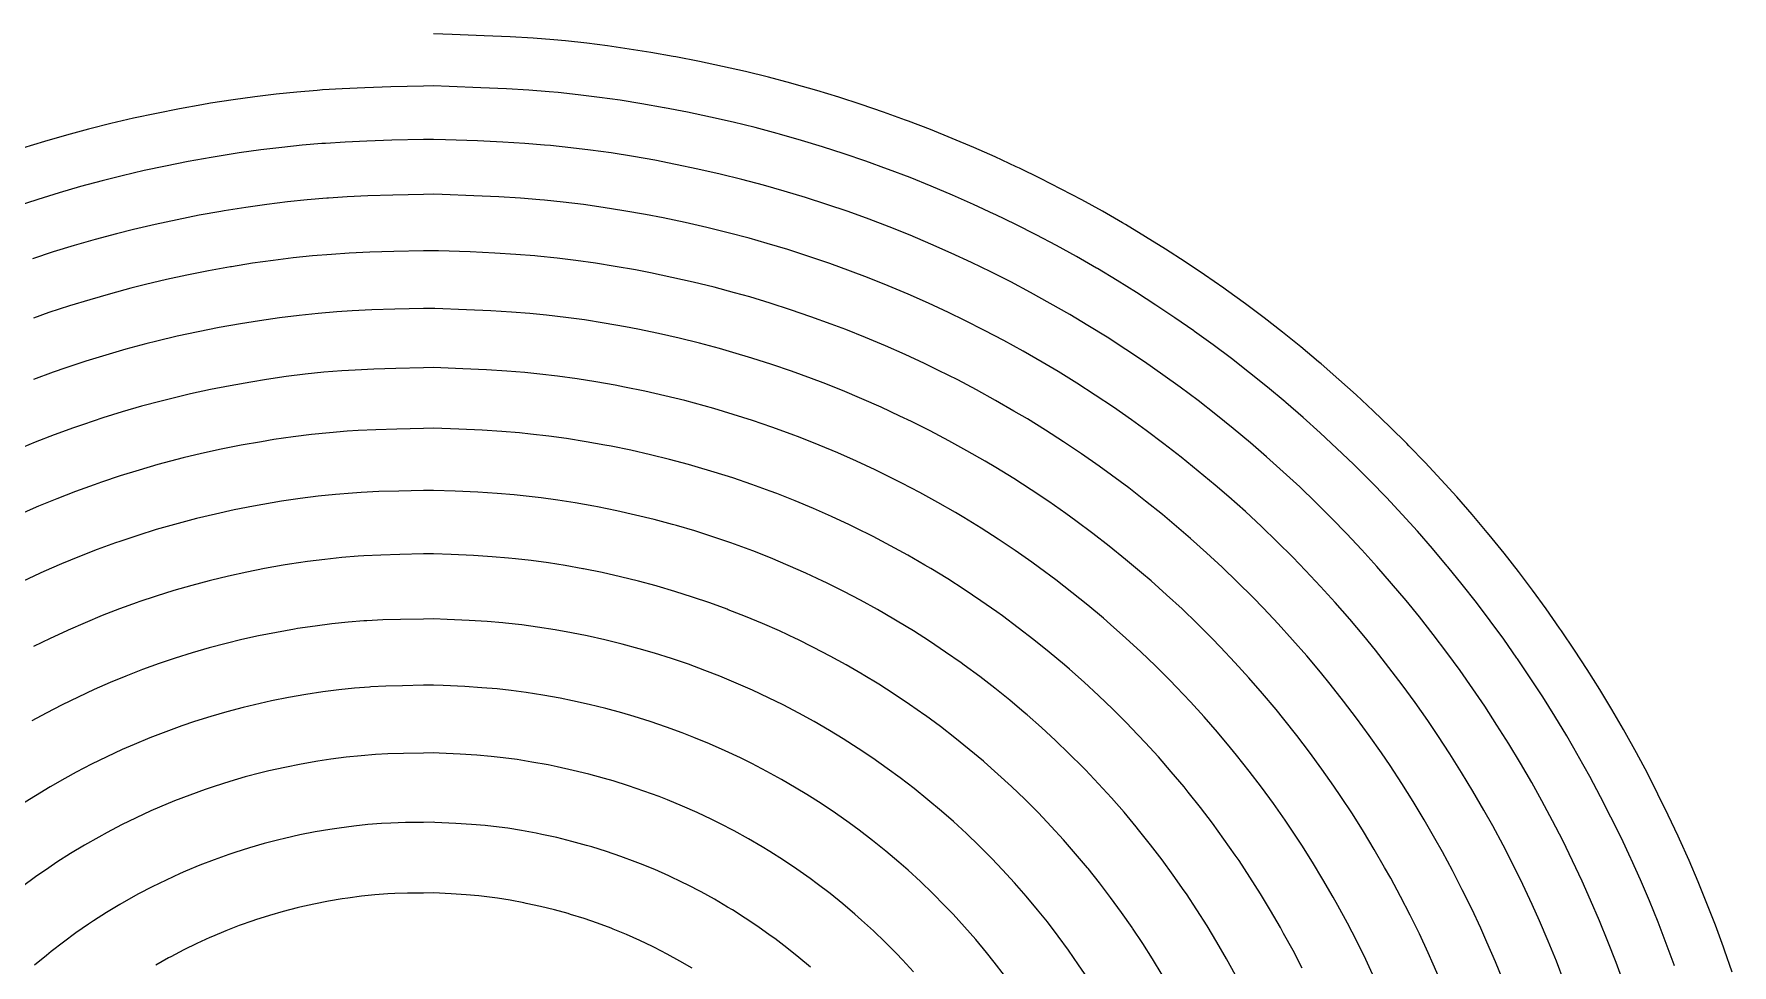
# Model space of a CAD drawing. Header units: inches. Extents: x -136 to 138, y -137 to 139.
# Drawn here: x -40.3 to 131, y 45.6 to 139.5 of the extents above; entities that cross this region are included whole.
import ezdxf

# ---------------------------------------------------------------- set-up
doc = ezdxf.new("R2010")
doc.units = ezdxf.units.IN
doc.header["$MEASUREMENT"] = 0
doc.linetypes.add('Continuous2', pattern=[0])
doc.layers.add('Unnamed Level 1', color=1, linetype='Continuous')

msp = doc.modelspace()

# ---------------------------------------------------------------- linework, layer by layer
at = {"layer": 'Unnamed Level 1', "color": 7, "linetype": 'Continuous2', "lineweight": -3}
for p, q in [((1.91, 139.44), (0, 139.5)), ((5.14, 139.32), (1.91, 139.44)), ((7.76, 139.2), (5.14, 139.32)), ((10.06, 139.06), (7.76, 139.2)), ((12.15, 138.9), (10.06, 139.06)), ((13.33, 138.79), (12.15, 138.9)), ((15.49, 138.56), (13.33, 138.79)), ((17.58, 138.3), (15.49, 138.56)), ((19.76, 137.98), (17.58, 138.3)), ((21.93, 137.64), (19.76, 137.98)), ((24.2, 137.24), (21.93, 137.64)), ((24.45, 137.19), (24.2, 137.24)), ((26.83, 136.73), (24.45, 137.19)), ((29.18, 136.23), (26.83, 136.73)), ((31.5, 135.7), (29.18, 136.23)), ((33.79, 135.13), (31.5, 135.7)), ((-13.76, 133.64), (-15.86, 133.42)), ((-11.71, 133.81), (-13.76, 133.64)), ((-11.19, 133.85), (-11.71, 133.81)), ((-9.2, 133.97), (-11.19, 133.85)), ((-6.9, 134.07), (-9.2, 133.97)), ((-4.3, 134.16), (-6.9, 134.07)), ((-1, 134.23), (-4.3, 134.16)), ((0, 134.25), (-1, 134.23)), ((1.58, 134.2), (0, 134.25)), ((4.8, 134.08), (1.58, 134.2)), ((7.38, 133.96), (4.8, 134.08)), ((9.64, 133.82), (7.38, 133.96)), ((11.69, 133.66), (9.64, 133.82)), ((12.6, 133.58), (11.69, 133.66)), ((36.05, 134.54), (33.79, 135.13)), ((36.41, 134.44), (36.05, 134.54)), ((38.67, 133.79), (36.41, 134.44)), ((40.91, 133.11), (38.67, 133.79)), ((-25.6, 131.95), (-27.94, 131.49)), ((-23.34, 132.35), (-25.6, 131.95)), ((-22.48, 132.5), (-23.34, 132.35)), ((-20.21, 132.85), (-22.48, 132.5)), ((-18.01, 133.16), (-20.21, 132.85)), ((-15.86, 133.42), (-18.01, 133.16)), ((14.59, 133.37), (12.6, 133.58)), ((16.77, 133.1), (14.59, 133.37)), ((18.85, 132.81), (16.77, 133.1)), ((21.02, 132.46), (18.85, 132.81)), ((23.29, 132.06), (21.02, 132.46)), ((23.31, 132.06), (23.29, 132.06)), ((25.64, 131.61), (23.31, 132.06)), ((43.15, 132.38), (40.91, 133.11)), ((45.39, 131.62), (43.15, 132.38)), ((-32.53, 130.46), (-34.66, 129.92)), ((-30.25, 130.99), (-32.53, 130.46)), ((-27.94, 131.49), (-30.25, 130.99)), ((27.95, 131.12), (25.64, 131.61)), ((30.23, 130.6), (27.95, 131.12)), ((32.47, 130.05), (30.23, 130.6)), ((47.61, 130.81), (45.39, 131.62)), ((47.93, 130.69), (47.61, 130.81)), ((50.14, 129.85), (47.93, 130.69)), ((-39.23, 128.65), (-41.44, 127.97)), ((-37.02, 129.29), (-39.23, 128.65)), ((-34.8, 129.89), (-37.02, 129.29)), ((-34.66, 129.92), (-34.8, 129.89)), ((-8.9, 128.59), (-10.89, 128.46)), ((-6.7, 128.69), (-8.9, 128.59)), ((-4.2, 128.77), (-6.7, 128.69)), ((-1, 128.84), (-4.2, 128.77)), ((0, 128.86), (-1, 128.84)), ((1.24, 128.82), (0, 128.86)), ((4.44, 128.7), (1.24, 128.82)), ((7, 128.58), (4.44, 128.7)), ((9.22, 128.45), (7, 128.58)), ((34.69, 129.46), (32.47, 130.05)), ((34.93, 129.39), (34.69, 129.46)), ((37.14, 128.76), (34.93, 129.39)), ((39.24, 128.12), (37.14, 128.76)), ((52.33, 128.96), (50.14, 129.85)), ((54.51, 128.05), (52.33, 128.96)), ((-22.4, 127.05), (-24.72, 126.63)), ((-21.8, 127.15), (-22.4, 127.05)), ((-19.58, 127.5), (-21.8, 127.15)), ((-17.41, 127.8), (-19.58, 127.5)), ((-15.3, 128.06), (-17.41, 127.8)), ((-13.25, 128.27), (-15.3, 128.06)), ((-11.24, 128.44), (-13.25, 128.27)), ((-10.89, 128.46), (-11.24, 128.44)), ((11.22, 128.29), (9.22, 128.45)), ((11.8, 128.24), (11.22, 128.29)), ((13.87, 128.02), (11.8, 128.24)), ((15.85, 127.78), (13.87, 128.02)), ((17.93, 127.49), (15.85, 127.78)), ((20.18, 127.13), (17.93, 127.49)), ((22.35, 126.75), (20.18, 127.13)), ((41.44, 127.41), (39.24, 128.12)), ((43.63, 126.66), (41.44, 127.41)), ((56.66, 127.09), (54.51, 128.05)), ((58.8, 126.1), (56.66, 127.09)), ((-31.39, 125.19), (-33.41, 124.68)), ((-29.16, 125.71), (-31.39, 125.19)), ((-27.01, 126.17), (-29.16, 125.71)), ((-24.72, 126.63), (-27.01, 126.17)), ((24.43, 126.34), (22.35, 126.75)), ((26.69, 125.87), (24.43, 126.34)), ((28.92, 125.36), (26.69, 125.87)), ((31.12, 124.82), (28.92, 125.36)), ((45.81, 125.87), (43.63, 126.66)), ((45.92, 125.83), (45.81, 125.87)), ((48.08, 125.01), (45.92, 125.83)), ((59.11, 125.95), (58.8, 126.1)), ((61.23, 124.92), (59.11, 125.95)), ((-37.75, 123.47), (-39.91, 122.8)), ((-35.58, 124.1), (-37.75, 123.47)), ((-33.41, 124.68), (-35.58, 124.1)), ((33.29, 124.24), (31.12, 124.82)), ((35.37, 123.65), (33.29, 124.24)), ((37.53, 123), (35.37, 123.65)), ((50.23, 124.14), (48.08, 125.01)), ((52.36, 123.24), (50.23, 124.14)), ((63.34, 123.85), (61.23, 124.92)), ((65.42, 122.75), (63.34, 123.85)), ((-39.91, 122.8), (-42.07, 122.1)), ((-21.11, 121.65), (-21.44, 121.59)), ((-18.92, 122), (-21.11, 121.65)), ((-16.8, 122.3), (-18.92, 122)), ((-14.73, 122.55), (-16.8, 122.3)), ((-12.72, 122.76), (-14.73, 122.55)), ((-10.75, 122.92), (-12.72, 122.76)), ((-10.59, 122.93), (-10.75, 122.92)), ((-8.7, 123.05), (-10.59, 122.93)), ((-6.6, 123.15), (-8.7, 123.05)), ((-4.1, 123.23), (-6.6, 123.15)), ((-1, 123.3), (-4.1, 123.23)), ((0, 123.32), (-1, 123.3)), ((0.89, 123.29), (0, 123.32)), ((4.09, 123.17), (0.89, 123.29)), ((6.6, 123.06), (4.09, 123.17)), ((8.78, 122.92), (6.6, 123.06)), ((10.74, 122.77), (8.78, 122.92)), ((11.2, 122.73), (10.74, 122.77)), ((13.09, 122.53), (11.2, 122.73)), ((15.16, 122.28), (13.09, 122.53)), ((17.14, 122), (15.16, 122.28)), ((19.22, 121.67), (17.14, 122)), ((21.39, 121.29), (19.22, 121.67)), ((39.68, 122.3), (37.53, 123)), ((41.83, 121.57), (39.68, 122.3)), ((54.48, 122.3), (52.36, 123.24)), ((56.58, 121.33), (54.48, 122.3)), ((67.49, 121.61), (65.42, 122.75)), ((-28.06, 120.29), (-30.24, 119.78)), ((-25.85, 120.76), (-28.06, 120.29)), ((-23.61, 121.21), (-25.85, 120.76)), ((-21.44, 121.59), (-23.61, 121.21)), ((23.18, 120.94), (21.39, 121.29)), ((25.39, 120.48), (23.18, 120.94)), ((27.58, 119.98), (25.39, 120.48)), ((29.73, 119.45), (27.58, 119.98)), ((43.97, 120.8), (41.83, 121.57)), ((45.97, 120.03), (43.97, 120.8)), ((48.08, 119.19), (45.97, 120.03)), ((56.68, 121.28), (56.58, 121.33)), ((58.76, 120.27), (56.68, 121.28)), ((60.82, 119.23), (58.76, 120.27)), ((69.53, 120.43), (67.49, 121.61)), ((69.83, 120.26), (69.53, 120.43)), ((71.85, 119.04), (69.83, 120.26)), ((-34.1, 118.76), (-36.22, 118.15)), ((-31.98, 119.34), (-34.1, 118.76)), ((-30.24, 119.78), (-31.98, 119.34)), ((31.86, 118.89), (29.73, 119.45)), ((33.66, 118.37), (31.86, 118.89)), ((35.77, 117.74), (33.66, 118.37)), ((50.17, 118.3), (48.08, 119.19)), ((52.24, 117.39), (50.17, 118.3)), ((62.87, 118.14), (60.82, 119.23)), ((73.85, 117.8), (71.85, 119.04)), ((-38.34, 117.5), (-40.45, 116.81)), ((-36.22, 118.15), (-38.34, 117.5)), ((-16.17, 116.65), (-18.24, 116.36)), ((-14.15, 116.9), (-16.17, 116.65)), ((-12.18, 117.1), (-14.15, 116.9)), ((-10.26, 117.26), (-12.18, 117.1)), ((-8.5, 117.38), (-10.26, 117.26)), ((-6.4, 117.47), (-8.5, 117.38)), ((-4, 117.55), (-6.4, 117.47)), ((-1, 117.61), (-4, 117.55)), ((0, 117.63), (-1, 117.61)), ((0.52, 117.61), (0, 117.63)), ((3.72, 117.5), (0.52, 117.61)), ((6.19, 117.38), (3.72, 117.5)), ((8.33, 117.25), (6.19, 117.38)), ((10.25, 117.1), (8.33, 117.25)), ((10.51, 117.08), (10.25, 117.1)), ((12.49, 116.88), (10.51, 117.08)), ((14.37, 116.65), (12.49, 116.88)), ((16.35, 116.37), (14.37, 116.65)), ((37.88, 117.06), (35.77, 117.74)), ((39.98, 116.34), (37.88, 117.06)), ((54.29, 116.43), (52.24, 117.39)), ((64.89, 117.03), (62.87, 118.14)), ((66.9, 115.87), (64.89, 117.03)), ((75.83, 116.52), (73.85, 117.8)), ((77.79, 115.2), (75.83, 116.52)), ((-24.86, 115.17), (-26.91, 114.72)), ((-22.67, 115.6), (-24.86, 115.17)), ((-20.45, 116), (-22.67, 115.6)), ((-20.38, 116.01), (-20.45, 116)), ((-18.24, 116.36), (-20.38, 116.01)), ((18.33, 116.05), (16.35, 116.37)), ((20.4, 115.69), (18.33, 116.05)), ((21.91, 115.39), (20.4, 115.69)), ((24.07, 114.94), (21.91, 115.39)), ((26.2, 114.46), (24.07, 114.94)), ((42.07, 115.58), (39.98, 116.34)), ((43.8, 114.92), (42.07, 115.58)), ((45.87, 114.1), (43.8, 114.92)), ((56.22, 115.5), (54.29, 116.43)), ((58.24, 114.48), (56.22, 115.5)), ((66.99, 115.82), (66.9, 115.87)), ((68.98, 114.63), (66.99, 115.82)), ((79.72, 113.85), (77.79, 115.2)), ((-32.58, 113.29), (-34.66, 112.69)), ((-30.51, 113.85), (-32.58, 113.29)), ((-29.04, 114.22), (-30.51, 113.85)), ((-26.91, 114.72), (-29.04, 114.22)), ((28.31, 113.94), (26.2, 114.46)), ((30.38, 113.39), (28.31, 113.94)), ((31.91, 112.96), (30.38, 113.39)), ((47.91, 113.23), (45.87, 114.1)), ((49.94, 112.34), (47.91, 113.23)), ((60.25, 113.42), (58.24, 114.48)), ((62.23, 112.32), (60.25, 113.42)), ((70.94, 113.41), (68.98, 114.63)), ((72.88, 112.15), (70.94, 113.41)), ((80, 113.66), (79.72, 113.85)), ((81.91, 112.27), (80, 113.66)), ((-38.78, 111.38), (-40.34, 110.83)), ((-36.72, 112.06), (-38.78, 111.38)), ((-34.66, 112.69), (-36.72, 112.06)), ((-9.75, 111.46), (-11.62, 111.3)), ((-8.2, 111.56), (-9.75, 111.46)), ((-6.2, 111.65), (-8.2, 111.56)), ((-3.9, 111.73), (-6.2, 111.65)), ((-1, 111.79), (-3.9, 111.73)), ((0, 111.8), (-1, 111.79)), ((0.14, 111.8), (0, 111.8)), ((3.35, 111.68), (0.14, 111.8)), ((5.78, 111.57), (3.35, 111.68)), ((7.87, 111.44), (5.78, 111.57)), ((9.74, 111.29), (7.87, 111.44)), ((33.97, 112.34), (31.91, 112.96)), ((36.03, 111.67), (33.97, 112.34)), ((38.08, 110.97), (36.03, 111.67)), ((51.95, 111.4), (49.94, 112.34)), ((53.62, 110.59), (51.95, 111.4)), ((64.2, 111.19), (62.23, 112.32)), ((74.81, 110.86), (72.88, 112.15)), ((83.79, 110.86), (81.91, 112.27)), ((-21.6, 109.88), (-23.73, 109.45)), ((-19.44, 110.26), (-21.6, 109.88)), ((-17.54, 110.57), (-19.44, 110.26)), ((-15.51, 110.86), (-17.54, 110.57)), ((-13.54, 111.1), (-15.51, 110.86)), ((-11.62, 111.3), (-13.54, 111.1)), ((11.4, 111.13), (9.74, 111.29)), ((13.37, 110.9), (11.4, 111.13)), ((15.25, 110.64), (13.37, 110.9)), ((17.23, 110.32), (15.25, 110.64)), ((19.39, 109.94), (17.23, 110.32)), ((20.61, 109.71), (19.39, 109.94)), ((22.72, 109.27), (20.61, 109.71)), ((40.12, 110.23), (38.08, 110.97)), ((41.59, 109.68), (40.12, 110.23)), ((43.6, 108.87), (41.59, 109.68)), ((55.6, 109.59), (53.62, 110.59)), ((66.03, 110.09), (64.2, 111.19)), ((67.96, 108.9), (66.03, 110.09)), ((76.7, 109.54), (74.81, 110.86)), ((85.65, 109.41), (83.79, 110.86)), ((-29, 108.23), (-31.02, 107.68)), ((-27.9, 108.5), (-29, 108.23)), ((-25.83, 109), (-27.9, 108.5)), ((-23.73, 109.45), (-25.83, 109)), ((24.8, 108.8), (22.72, 109.27)), ((26.85, 108.29), (24.8, 108.8)), ((28.87, 107.75), (26.85, 108.29)), ((45.6, 108.03), (43.6, 108.87)), ((47.58, 107.16), (45.6, 108.03)), ((57.56, 108.56), (55.6, 109.59)), ((59.5, 107.49), (57.56, 108.56)), ((69.86, 107.67), (67.96, 108.9)), ((76.79, 109.48), (76.7, 109.54)), ((78.66, 108.12), (76.79, 109.48)), ((80.51, 106.74), (78.66, 108.12)), ((87.49, 107.93), (85.65, 109.41)), ((89.29, 106.42), (87.49, 107.93)), ((-35.06, 106.47), (-37.07, 105.81)), ((-33.04, 107.1), (-35.06, 106.47)), ((-31.02, 107.68), (-33.04, 107.1)), ((30.22, 107.37), (28.87, 107.75)), ((32.13, 106.8), (30.22, 107.37)), ((34.14, 106.15), (32.13, 106.8)), ((49.54, 106.24), (47.58, 107.16)), ((50.95, 105.56), (49.54, 106.24)), ((61.42, 106.38), (59.5, 107.49)), ((63.01, 105.43), (61.42, 106.38)), ((71.74, 106.41), (69.86, 107.67)), ((73.6, 105.11), (71.74, 106.41)), ((82.34, 105.32), (80.51, 106.74)), ((89.55, 106.2), (89.29, 106.42)), ((-38.35, 105.36), (-40.34, 104.64)), ((-37.07, 105.81), (-38.35, 105.36)), ((-16.82, 104.64), (-18.41, 104.38)), ((-14.84, 104.93), (-16.82, 104.64)), ((-12.92, 105.16), (-14.84, 104.93)), ((-11.05, 105.36), (-12.92, 105.16)), ((-9.23, 105.51), (-11.05, 105.36)), ((-7.9, 105.59), (-9.23, 105.51)), ((-6, 105.68), (-7.9, 105.59)), ((-3.8, 105.76), (-6, 105.68)), ((-1, 105.81), (-3.8, 105.76)), ((0, 105.83), (-1, 105.81)), ((2.97, 105.72), (0, 105.83)), ((5.36, 105.61), (2.97, 105.72)), ((7.4, 105.49), (5.36, 105.61)), ((9.22, 105.34), (7.4, 105.49)), ((10.74, 105.19), (9.22, 105.34)), ((12.53, 104.98), (10.74, 105.19)), ((14.5, 104.7), (12.53, 104.98)), ((16.38, 104.41), (14.5, 104.7)), ((36.14, 105.47), (34.14, 106.15)), ((38.13, 104.75), (36.14, 105.47)), ((39.32, 104.29), (38.13, 104.75)), ((52.89, 104.59), (50.95, 105.56)), ((54.8, 103.58), (52.89, 104.59)), ((64.9, 104.27), (63.01, 105.43)), ((75.33, 103.86), (73.6, 105.11)), ((84.14, 103.86), (82.34, 105.32)), ((91.33, 104.65), (89.55, 106.2)), ((93.08, 103.08), (91.33, 104.65)), ((-24.51, 103.18), (-26.53, 102.7)), ((-22.47, 103.62), (-24.51, 103.18)), ((-20.51, 104.01), (-22.47, 103.62)), ((-18.41, 104.38), (-20.51, 104.01)), ((18.35, 104.05), (16.38, 104.41)), ((19.28, 103.87), (18.35, 104.05)), ((21.34, 103.45), (19.28, 103.87)), ((23.36, 102.99), (21.34, 103.45)), ((25.36, 102.5), (23.36, 102.99)), ((41.28, 103.51), (39.32, 104.29)), ((43.23, 102.69), (41.28, 103.51)), ((56.7, 102.53), (54.8, 103.58)), ((66.76, 103.06), (64.9, 104.27)), ((68.6, 101.83), (66.76, 103.06)), ((77.14, 102.5), (75.33, 103.86)), ((85.91, 102.38), (84.14, 103.86)), ((94.81, 101.47), (93.08, 103.08)), ((-31.39, 101.37), (-33.35, 100.76)), ((-29.43, 101.93), (-31.39, 101.37)), ((-27.45, 102.46), (-29.43, 101.93)), ((-26.53, 102.7), (-27.45, 102.46)), ((27.32, 101.98), (25.36, 102.5)), ((28.29, 101.7), (27.32, 101.98)), ((30.25, 101.12), (28.29, 101.7)), ((32.2, 100.49), (30.25, 101.12)), ((45.16, 101.84), (43.23, 102.69)), ((47.07, 100.95), (45.16, 101.84)), ((58.57, 101.45), (56.7, 102.53)), ((59.92, 100.65), (58.57, 101.45)), ((70.41, 100.56), (68.6, 101.83)), ((78.93, 101.11), (77.14, 102.5)), ((80.69, 99.69), (78.93, 101.11)), ((85.99, 102.32), (85.91, 102.38)), ((87.73, 100.8), (85.99, 102.32)), ((96.51, 99.84), (94.81, 101.47)), ((-36.31, 99.76), (-38.25, 99.05)), ((-35.3, 100.11), (-36.31, 99.76)), ((-33.35, 100.76), (-35.3, 100.11)), ((-8.7, 99.42), (-10.47, 99.27)), ((-7.6, 99.49), (-8.7, 99.42)), ((-5.8, 99.57), (-7.6, 99.49)), ((-3.7, 99.64), (-5.8, 99.57)), ((-1, 99.69), (-3.7, 99.64)), ((0, 99.71), (-1, 99.69)), ((2.58, 99.62), (0, 99.71)), ((4.93, 99.51), (2.58, 99.62)), ((6.92, 99.39), (4.93, 99.51)), ((8.68, 99.24), (6.92, 99.39)), ((34.14, 99.83), (32.2, 100.49)), ((36.08, 99.13), (34.14, 99.83)), ((48.22, 100.4), (47.07, 100.95)), ((50.11, 99.45), (48.22, 100.4)), ((51.98, 98.46), (50.11, 99.45)), ((61.76, 99.51), (59.92, 100.65)), ((63.58, 98.34), (61.76, 99.51)), ((71.91, 99.48), (70.41, 100.56)), ((73.69, 98.15), (71.91, 99.48)), ((82.43, 98.24), (80.69, 99.69)), ((89.45, 99.26), (87.73, 100.8)), ((98.18, 98.18), (96.51, 99.84)), ((-40.17, 98.31), (-42.08, 97.52)), ((-38.25, 99.05), (-40.17, 98.31)), ((-19.39, 98), (-21.4, 97.6)), ((-17.34, 98.36), (-19.39, 98)), ((-16.08, 98.57), (-17.34, 98.36)), ((-14.15, 98.85), (-16.08, 98.57)), ((-12.28, 99.08), (-14.15, 98.85)), ((-10.47, 99.27), (-12.28, 99.08)), ((9.81, 99.13), (8.68, 99.24)), ((11.66, 98.92), (9.81, 99.13)), ((13.44, 98.67), (11.66, 98.92)), ((15.41, 98.36), (13.44, 98.67)), ((17.28, 98.02), (15.41, 98.36)), ((17.93, 97.9), (17.28, 98.02)), ((19.93, 97.49), (17.93, 97.9)), ((37, 98.78), (36.08, 99.13)), ((38.91, 98.02), (37, 98.78)), ((40.81, 97.22), (38.91, 98.02)), ((53.82, 97.45), (51.98, 98.46)), ((65.37, 97.13), (63.58, 98.34)), ((75.44, 96.79), (73.69, 98.15)), ((84.04, 96.84), (82.43, 98.24)), ((91.15, 97.68), (89.45, 99.26)), ((92.81, 96.08), (91.15, 97.68)), ((98.41, 97.94), (98.18, 98.18)), ((100.05, 96.25), (98.41, 97.94)), ((-27.79, 96.05), (-29.69, 95.49)), ((-25.87, 96.56), (-27.79, 96.05)), ((-25.23, 96.72), (-25.87, 96.56)), ((-23.38, 97.17), (-25.23, 96.72)), ((-21.4, 97.6), (-23.38, 97.17)), ((21.89, 97.05), (19.93, 97.49)), ((23.83, 96.57), (21.89, 97.05)), ((25.74, 96.06), (23.83, 96.57)), ((26.42, 95.87), (25.74, 96.06)), ((42.69, 96.39), (40.81, 97.22)), ((44.55, 95.53), (42.69, 96.39)), ((55.65, 96.39), (53.82, 97.45)), ((56.74, 95.74), (55.65, 96.39)), ((67.15, 95.89), (65.37, 97.13)), ((77.16, 95.4), (75.44, 96.79)), ((85.73, 95.33), (84.04, 96.84)), ((94.45, 94.45), (92.81, 96.08)), ((101.66, 94.52), (100.05, 96.25)), ((-33.49, 94.27), (-34.22, 94.02)), ((-31.6, 94.9), (-33.49, 94.27)), ((-29.69, 95.49), (-31.6, 94.9)), ((28.33, 95.3), (26.42, 95.87)), ((30.22, 94.7), (28.33, 95.3)), ((32.11, 94.05), (30.22, 94.7)), ((45.43, 95.1), (44.55, 95.53)), ((47.27, 94.18), (45.43, 95.1)), ((58.54, 94.63), (56.74, 95.74)), ((60.31, 93.49), (58.54, 94.63)), ((68.41, 94.98), (67.15, 95.89)), ((70.14, 93.69), (68.41, 94.98)), ((78.86, 93.98), (77.16, 95.4)), ((87.39, 93.79), (85.73, 95.33)), ((94.52, 94.38), (94.45, 94.45)), ((96.13, 92.72), (94.52, 94.38)), ((103.24, 92.78), (101.66, 94.52)), ((-37.97, 92.61), (-39.82, 91.85)), ((-36.1, 93.33), (-37.97, 92.61)), ((-34.22, 94.02), (-36.1, 93.33)), ((-13.44, 92.63), (-15.31, 92.35)), ((-11.62, 92.86), (-13.44, 92.63)), ((-9.86, 93.04), (-11.62, 92.86)), ((-8.15, 93.18), (-9.86, 93.04)), ((-7.3, 93.23), (-8.15, 93.18)), ((-5.5, 93.32), (-7.3, 93.23)), ((-3.5, 93.38), (-5.5, 93.32)), ((-1, 93.43), (-3.5, 93.38)), ((0, 93.45), (-1, 93.43)), ((2.19, 93.37), (0, 93.45)), ((4.5, 93.26), (2.19, 93.37)), ((6.43, 93.14), (4.5, 93.26)), ((8.14, 93), (6.43, 93.14)), ((9.07, 92.91), (8.14, 93)), ((10.86, 92.7), (9.07, 92.91)), ((12.55, 92.47), (10.86, 92.7)), ((33.98, 93.37), (32.11, 94.05)), ((34.63, 93.12), (33.98, 93.37)), ((36.49, 92.39), (34.63, 93.12)), ((49.08, 93.22), (47.27, 94.18)), ((50.88, 92.23), (49.08, 93.22)), ((62.07, 92.32), (60.31, 93.49)), ((71.85, 92.36), (70.14, 93.69)), ((80.25, 92.78), (78.86, 93.98)), ((81.91, 91.3), (80.25, 92.78)), ((89.02, 92.22), (87.39, 93.79)), ((97.71, 91.03), (96.13, 92.72)), ((104.79, 91), (103.24, 92.78)), ((-39.82, 91.85), (-41.57, 91.09)), ((-21.99, 91.06), (-23.88, 90.61)), ((-20.08, 91.48), (-21.99, 91.06)), ((-18.13, 91.87), (-20.08, 91.48)), ((-16.26, 92.2), (-18.13, 91.87)), ((-15.31, 92.35), (-16.26, 92.2)), ((14.32, 92.19), (12.55, 92.47)), ((16.2, 91.85), (14.32, 92.19)), ((16.55, 91.78), (16.2, 91.85)), ((18.49, 91.39), (16.55, 91.78)), ((20.39, 90.96), (18.49, 91.39)), ((22.27, 90.5), (20.39, 90.96)), ((38.33, 91.62), (36.49, 92.39)), ((40.15, 90.82), (38.33, 91.62)), ((41.96, 89.97), (40.15, 90.82)), ((52.66, 91.21), (50.88, 92.23)), ((53.5, 90.71), (52.66, 91.21)), ((63.79, 91.11), (62.07, 92.32)), ((64.82, 90.37), (63.79, 91.11)), ((73.54, 91), (71.85, 92.36)), ((75.2, 89.61), (73.54, 91)), ((83.53, 89.79), (81.91, 91.3)), ((90.62, 90.62), (89.02, 92.22)), ((99.26, 89.32), (97.71, 91.03)), ((106.3, 89.2), (104.79, 91)), ((-27.95, 89.49), (-29.8, 88.91)), ((-26.11, 90.02), (-27.95, 89.49)), ((-24.25, 90.52), (-26.11, 90.02)), ((-23.88, 90.61), (-24.25, 90.52)), ((24.12, 90.01), (22.27, 90.5)), ((24.52, 89.89), (24.12, 90.01)), ((26.36, 89.35), (24.52, 89.89)), ((28.2, 88.76), (26.36, 89.35)), ((42.58, 89.67), (41.96, 89.97)), ((44.36, 88.78), (42.58, 89.67)), ((55.25, 89.63), (53.5, 90.71)), ((56.98, 88.52), (55.25, 89.63)), ((66.51, 89.11), (64.82, 90.37)), ((68.18, 87.81), (66.51, 89.11)), ((76.37, 88.6), (75.2, 89.61)), ((85.13, 88.26), (83.53, 89.79)), ((92.11, 89.1), (90.62, 90.62)), ((93.65, 87.45), (92.11, 89.1)), ((100.78, 87.58), (99.26, 89.32)), ((106.51, 88.95), (106.3, 89.2)), ((-33.9, 87.48), (-35.71, 86.77)), ((-32.08, 88.14), (-33.9, 87.48)), ((-31.63, 88.3), (-32.08, 88.14)), ((-29.8, 88.91), (-31.63, 88.3)), ((30.02, 88.14), (28.2, 88.76)), ((31.84, 87.48), (30.02, 88.14)), ((32.21, 87.34), (31.84, 87.48)), ((46.12, 87.86), (44.36, 88.78)), ((47.87, 86.9), (46.12, 87.86)), ((58.68, 87.38), (56.98, 88.52)), ((60.36, 86.2), (58.68, 87.38)), ((69.82, 86.49), (68.18, 87.81)), ((77.99, 87.16), (76.37, 88.6)), ((86.7, 86.7), (85.13, 88.26)), ((95.17, 85.77), (93.65, 87.45)), ((102.27, 85.81), (100.78, 87.58)), ((108, 87.12), (106.51, 88.95)), ((-37.51, 86.04), (-39.28, 85.26)), ((-35.71, 86.77), (-37.51, 86.04)), ((-15.15, 85.89), (-17.05, 85.56)), ((-14.51, 86), (-15.15, 85.89)), ((-12.7, 86.26), (-14.51, 86)), ((-10.95, 86.49), (-12.7, 86.26)), ((-9.25, 86.66), (-10.95, 86.49)), ((-7.59, 86.8), (-9.25, 86.66)), ((-7, 86.84), (-7.59, 86.8)), ((-5.3, 86.92), (-7, 86.84)), ((-3.4, 86.98), (-5.3, 86.92)), ((-1, 87.03), (-3.4, 86.98)), ((0, 87.04), (-1, 87.03)), ((1.8, 86.97), (0, 87.04)), ((4.06, 86.87), (1.8, 86.97)), ((5.93, 86.75), (4.06, 86.87)), ((7.58, 86.62), (5.93, 86.75)), ((8.27, 86.55), (7.58, 86.62)), ((9.86, 86.37), (8.27, 86.55)), ((11.63, 86.13), (9.86, 86.37)), ((13.31, 85.86), (11.63, 86.13)), ((15.08, 85.54), (13.31, 85.86)), ((34.01, 86.63), (32.21, 87.34)), ((35.79, 85.88), (34.01, 86.63)), ((37.56, 85.1), (35.79, 85.88)), ((49.59, 85.9), (47.87, 86.9)), ((50.18, 85.55), (49.59, 85.9)), ((61.15, 85.63), (60.36, 86.2)), ((71.44, 85.14), (69.82, 86.49)), ((79.57, 85.69), (77.99, 87.16)), ((81.13, 84.19), (79.57, 85.69)), ((87.98, 85.37), (86.7, 86.7)), ((96.66, 84.06), (95.17, 85.77)), ((102.33, 85.74), (102.27, 85.81)), ((103.79, 83.95), (102.33, 85.74)), ((109.45, 85.26), (108, 87.12)), ((-39.68, 85.09), (-41.43, 84.27)), ((-39.28, 85.26), (-39.68, 85.09)), ((-22.6, 84.33), (-24.38, 83.86)), ((-22.49, 84.36), (-22.6, 84.33)), ((-20.67, 84.8), (-22.49, 84.36)), ((-18.82, 85.21), (-20.67, 84.8)), ((-17.05, 85.56), (-18.82, 85.21)), ((15.15, 85.52), (15.08, 85.54)), ((17.02, 85.15), (15.15, 85.52)), ((18.86, 84.73), (17.02, 85.15)), ((20.68, 84.29), (18.86, 84.73)), ((22.46, 83.81), (20.68, 84.29)), ((39.3, 84.29), (37.56, 85.1)), ((39.67, 84.11), (39.3, 84.29)), ((41.39, 83.26), (39.67, 84.11)), ((51.88, 84.51), (50.18, 85.55)), ((53.56, 83.43), (51.88, 84.51)), ((62.8, 84.41), (61.15, 85.63)), ((64.42, 83.15), (62.8, 84.41)), ((72.4, 84.31), (71.44, 85.14)), ((73.97, 82.91), (72.4, 84.31)), ((82.66, 82.66), (81.13, 84.19)), ((89.49, 83.76), (87.98, 85.37)), ((98.12, 82.33), (96.66, 84.06)), ((105.21, 82.13), (103.79, 83.95)), ((110.87, 83.38), (109.45, 85.26)), ((-27.95, 82.78), (-29.72, 82.19)), ((-26.17, 83.34), (-27.95, 82.78)), ((-24.38, 83.86), (-26.17, 83.34)), ((22.58, 83.77), (22.46, 83.81)), ((24.36, 83.25), (22.58, 83.77)), ((26.13, 82.69), (24.36, 83.25)), ((27.89, 82.09), (26.13, 82.69)), ((43.1, 82.36), (41.39, 83.26)), ((44.79, 81.43), (43.1, 82.36)), ((55.21, 82.32), (53.56, 83.43)), ((56.84, 81.18), (55.21, 82.32)), ((66.02, 81.87), (64.42, 83.15)), ((75.52, 81.48), (73.97, 82.91)), ((83.74, 81.55), (82.66, 82.66)), ((90.98, 82.12), (89.49, 83.76)), ((99.46, 80.69), (98.12, 82.33)), ((112.26, 81.48), (110.87, 83.38)), ((-33.4, 80.81), (-35.13, 80.1)), ((-31.65, 81.49), (-33.4, 80.81)), ((-29.89, 82.12), (-31.65, 81.49)), ((-29.72, 82.19), (-29.89, 82.12)), ((29.64, 81.45), (27.89, 82.09)), ((29.75, 81.41), (29.64, 81.45)), ((31.49, 80.73), (29.75, 81.41)), ((33.21, 80.01), (31.49, 80.73)), ((46.46, 80.47), (44.79, 81.43)), ((57.4, 80.78), (56.84, 81.18)), ((59, 79.59), (57.4, 80.78)), ((67.59, 80.55), (66.02, 81.87)), ((68.32, 79.91), (67.59, 80.55)), ((77.04, 80.02), (75.52, 81.48)), ((85.23, 79.98), (83.74, 81.55)), ((92.44, 80.45), (90.98, 82.12)), ((100.86, 78.91), (99.46, 80.69)), ((106.61, 80.28), (105.21, 82.13)), ((113.61, 79.55), (112.26, 81.48)), ((-36.97, 79.29), (-38.67, 78.5)), ((-36.84, 79.35), (-36.97, 79.29)), ((-35.13, 80.1), (-36.84, 79.35)), ((-15.84, 79.12), (-17.65, 78.76)), ((-14.01, 79.44), (-15.84, 79.12)), ((-13.69, 79.5), (-14.01, 79.44)), ((-11.94, 79.76), (-13.69, 79.5)), ((-10.25, 79.97), (-11.94, 79.76)), ((-8.61, 80.14), (-10.25, 79.97)), ((-7.02, 80.27), (-8.61, 80.14)), ((-6.7, 80.29), (-7.02, 80.27)), ((-5.1, 80.37), (-6.7, 80.29)), ((-3.3, 80.43), (-5.1, 80.37)), ((-1, 80.47), (-3.3, 80.43)), ((0, 80.49), (-1, 80.47)), ((1.4, 80.43), (0, 80.49)), ((3.61, 80.33), (1.4, 80.43)), ((5.42, 80.22), (3.61, 80.33)), ((7.01, 80.09), (5.42, 80.22)), ((7.28, 80.06), (7.01, 80.09)), ((8.92, 79.88), (7.28, 80.06)), ((10.51, 79.66), (8.92, 79.88)), ((12.27, 79.38), (10.51, 79.66)), ((13.94, 79.08), (12.27, 79.38)), ((15.53, 78.76), (13.94, 79.08)), ((34.91, 79.26), (33.21, 80.01)), ((36.59, 78.47), (34.91, 79.26)), ((46.8, 80.26), (46.46, 80.47)), ((48.44, 79.26), (46.8, 80.26)), ((50.06, 78.22), (48.44, 79.26)), ((60.57, 78.38), (59, 79.59)), ((69.86, 78.55), (68.32, 79.91)), ((78.53, 78.53), (77.04, 80.02)), ((86.68, 78.37), (85.23, 79.98)), ((93.86, 78.76), (92.44, 80.45)), ((102.22, 77.1), (100.86, 78.91)), ((107.97, 78.42), (106.61, 80.28)), ((113.8, 79.29), (113.61, 79.55)), ((115.12, 77.33), (113.8, 79.29)), ((-38.67, 78.5), (-40.35, 77.68)), ((-22.62, 77.55), (-24.34, 77.05)), ((-20.9, 78.01), (-22.62, 77.55)), ((-19.31, 78.39), (-20.9, 78.01)), ((-17.65, 78.76), (-19.31, 78.39)), ((17.3, 78.37), (15.53, 78.76)), ((19.05, 77.94), (17.3, 78.37)), ((20.76, 77.47), (19.05, 77.94)), ((22.32, 77.02), (20.76, 77.47)), ((36.69, 78.42), (36.59, 78.47)), ((38.36, 77.6), (36.69, 78.42)), ((40.01, 76.73), (38.36, 77.6)), ((51.66, 77.14), (50.06, 78.22)), ((53.24, 76.04), (51.66, 77.14)), ((62.12, 77.13), (60.57, 78.38)), ((63.65, 75.85), (62.12, 77.13)), ((71.36, 77.16), (69.86, 78.55)), ((72.84, 75.74), (71.36, 77.16)), ((79.41, 77.62), (78.53, 78.53)), ((80.85, 76.09), (79.41, 77.62)), ((88.1, 76.75), (86.68, 78.37)), ((95.02, 77.33), (93.86, 78.76)), ((96.39, 75.59), (95.02, 77.33)), ((103.56, 75.27), (102.22, 77.1)), ((109.3, 76.53), (107.97, 78.42)), ((116.4, 75.36), (115.12, 77.33)), ((-27.65, 75.97), (-29.35, 75.36)), ((-26.05, 76.52), (-27.65, 75.97)), ((-24.34, 77.05), (-26.05, 76.52)), ((24.02, 76.48), (22.32, 77.02)), ((25.72, 75.9), (24.02, 76.48)), ((27.4, 75.28), (25.72, 75.9)), ((41.64, 75.84), (40.01, 76.73)), ((43.25, 74.91), (41.64, 75.84)), ((53.56, 75.81), (53.24, 76.04)), ((55.11, 74.66), (53.56, 75.81)), ((64.16, 75.41), (63.65, 75.85)), ((65.65, 74.09), (64.16, 75.41)), ((74.29, 74.29), (72.84, 75.74)), ((82.27, 74.53), (80.85, 76.09)), ((89.49, 75.09), (88.1, 76.75)), ((97.73, 73.83), (96.39, 75.59)), ((109.35, 76.45), (109.3, 76.53)), ((110.64, 74.54), (109.35, 76.45)), ((-32.6, 74.06), (-34.21, 73.36)), ((-31.03, 74.71), (-32.6, 74.06)), ((-29.35, 75.36), (-31.03, 74.71)), ((-4.8, 73.69), (-6.3, 73.61)), ((-3.1, 73.74), (-4.8, 73.69)), ((-1, 73.78), (-3.1, 73.74)), ((0, 73.79), (-1, 73.78)), ((0.99, 73.75), (0, 73.79)), ((3.16, 73.65), (0.99, 73.75)), ((28.91, 74.69), (27.4, 75.28)), ((30.56, 74.01), (28.91, 74.69)), ((32.2, 73.28), (30.56, 74.01)), ((43.34, 74.85), (43.25, 74.91)), ((44.93, 73.88), (43.34, 74.85)), ((46.49, 72.88), (44.93, 73.88)), ((56.63, 73.49), (55.11, 74.66)), ((67.11, 72.74), (65.65, 74.09)), ((74.97, 73.6), (74.29, 74.29)), ((83.65, 72.94), (82.27, 74.53)), ((90.47, 73.89), (89.49, 75.09)), ((91.81, 72.19), (90.47, 73.89)), ((99.03, 72.04), (97.73, 73.83)), ((104.86, 73.42), (103.56, 75.27)), ((111.9, 72.61), (110.64, 74.54)), ((117.65, 73.36), (116.4, 75.36)), ((-35.84, 72.6), (-37.45, 71.81)), ((-34.21, 73.36), (-35.84, 72.6)), ((-16.33, 72.2), (-18.03, 71.82)), ((-14.6, 72.54), (-16.33, 72.2)), ((-12.85, 72.85), (-14.6, 72.54)), ((-11.15, 73.11), (-12.85, 72.85)), ((-9.53, 73.32), (-11.15, 73.11)), ((-7.96, 73.48), (-9.53, 73.32)), ((-6.44, 73.6), (-7.96, 73.48)), ((-6.3, 73.61), (-6.44, 73.6)), ((4.9, 73.54), (3.16, 73.65)), ((6.42, 73.41), (4.9, 73.54)), ((7.86, 73.26), (6.42, 73.41)), ((9.35, 73.06), (7.86, 73.26)), ((11.03, 72.8), (9.35, 73.06)), ((12.78, 72.48), (11.03, 72.8)), ((14.02, 72.23), (12.78, 72.48)), ((15.72, 71.85), (14.02, 72.23)), ((33.82, 72.52), (32.2, 73.28)), ((35.27, 71.81), (33.82, 72.52)), ((48.04, 71.84), (46.49, 72.88)), ((58.14, 72.28), (56.63, 73.49)), ((59.61, 71.04), (58.14, 72.28)), ((68.55, 71.36), (67.11, 72.74)), ((76.37, 72.11), (74.97, 73.6)), ((77.75, 70.59), (76.37, 72.11)), ((85.01, 71.33), (83.65, 72.94)), ((93.11, 70.47), (91.81, 72.19)), ((100.3, 70.23), (99.03, 72.04)), ((106.05, 71.67), (104.86, 73.42)), ((113.13, 70.65), (111.9, 72.61)), ((118.87, 71.35), (117.65, 73.36)), ((-39.05, 70.98), (-40.52, 70.18)), ((-37.45, 71.81), (-39.05, 70.98)), ((-22.46, 70.63), (-24.1, 70.12)), ((-20.82, 71.11), (-22.46, 70.63)), ((-19.17, 71.54), (-20.82, 71.11)), ((-18.03, 71.82), (-19.17, 71.54)), ((17.39, 71.44), (15.72, 71.85)), ((19.02, 71), (17.39, 71.44)), ((20.25, 70.64), (19.02, 71)), ((21.87, 70.13), (20.25, 70.64)), ((36.85, 70.98), (35.27, 71.81)), ((38.42, 70.12), (36.85, 70.98)), ((49.56, 70.78), (48.04, 71.84)), ((49.64, 70.72), (49.56, 70.78)), ((51.14, 69.61), (49.64, 70.72)), ((59.9, 70.79), (59.61, 71.04)), ((61.35, 69.51), (59.9, 70.79)), ((69.95, 69.95), (68.55, 71.36)), ((79.1, 69.05), (77.75, 70.59)), ((85.8, 70.36), (85.01, 71.33)), ((87.11, 68.71), (85.8, 70.36)), ((94.39, 68.73), (93.11, 70.47)), ((101.33, 68.72), (100.3, 70.23)), ((107.28, 69.77), (106.05, 71.67)), ((114.33, 68.67), (113.13, 70.65)), ((120.05, 69.31), (118.87, 71.35)), ((-26.99, 69.1), (-28.6, 68.48)), ((-25.36, 69.69), (-26.99, 69.1)), ((-24.1, 70.12), (-25.36, 69.69)), ((23.5, 69.57), (21.87, 70.13)), ((25.11, 68.98), (23.5, 69.57)), ((26.28, 68.52), (25.11, 68.98)), ((27.87, 67.87), (26.28, 68.52)), ((39.96, 69.22), (38.42, 70.12)), ((41.34, 68.38), (39.96, 69.22)), ((52.61, 68.48), (51.14, 69.61)), ((62.76, 68.21), (61.35, 69.51)), ((70.42, 69.47), (69.95, 69.95)), ((71.79, 68.02), (70.42, 69.47)), ((80.42, 67.48), (79.1, 69.05)), ((88.38, 67.03), (87.11, 68.71)), ((95.63, 66.96), (94.39, 68.73)), ((102.54, 66.86), (101.33, 68.72)), ((108.49, 67.86), (107.28, 69.77)), ((115.49, 66.68), (114.33, 68.67)), ((120.21, 69.03), (120.05, 69.31)), ((121.35, 66.97), (120.21, 69.03)), ((-31.38, 67.3), (-32.94, 66.57)), ((-30.19, 67.82), (-31.38, 67.3)), ((-28.6, 68.48), (-30.19, 67.82)), ((-4.6, 66.85), (-5.84, 66.79)), ((-3, 66.91), (-4.6, 66.85)), ((-1, 66.94), (-3, 66.91)), ((0, 66.95), (-1, 66.94)), ((0.58, 66.92), (0, 66.95)), ((2.71, 66.82), (0.58, 66.92)), ((4.38, 66.72), (2.71, 66.82)), ((29.44, 67.17), (27.87, 67.87)), ((30.98, 66.45), (29.44, 67.17)), ((42.85, 67.42), (41.34, 68.38)), ((44.33, 66.43), (42.85, 67.42)), ((54.06, 67.31), (52.61, 68.48)), ((55.48, 66.12), (54.06, 67.31)), ((64.15, 66.87), (62.76, 68.21)), ((65.51, 65.51), (64.15, 66.87)), ((73.13, 66.55), (71.79, 68.02)), ((81.03, 66.73), (80.42, 67.48)), ((89.63, 65.33), (88.38, 67.03)), ((96.5, 65.68), (95.63, 66.96)), ((103.72, 64.99), (102.54, 66.86)), ((109.66, 65.92), (108.49, 67.86)), ((122.46, 64.9), (121.35, 66.97)), ((-34.49, 65.81), (-36.02, 65.02)), ((-32.94, 66.57), (-34.49, 65.81)), ((-16.59, 65.14), (-17.4, 64.94)), ((-14.98, 65.5), (-16.59, 65.14)), ((-13.33, 65.83), (-14.98, 65.5)), ((-11.66, 66.12), (-13.33, 65.83)), ((-10.34, 66.32), (-11.66, 66.12)), ((-8.79, 66.52), (-10.34, 66.32)), ((-7.29, 66.67), (-8.79, 66.52)), ((-5.84, 66.79), (-7.29, 66.67)), ((5.83, 66.6), (4.38, 66.72)), ((7.05, 66.46), (5.83, 66.6)), ((8.44, 66.28), (7.05, 66.46)), ((9.92, 66.04), (8.44, 66.28)), ((11.59, 65.74), (9.92, 66.04)), ((12.48, 65.56), (11.59, 65.74)), ((14.1, 65.2), (12.48, 65.56)), ((15.69, 64.81), (14.1, 65.2)), ((32.11, 65.89), (30.98, 66.45)), ((33.63, 65.1), (32.11, 65.89)), ((35.13, 64.27), (33.63, 65.1)), ((45.79, 65.4), (44.33, 66.43)), ((47.08, 64.45), (45.79, 65.4)), ((55.56, 66.05), (55.48, 66.12)), ((56.95, 64.83), (55.56, 66.05)), ((65.78, 65.24), (65.51, 65.51)), ((67.1, 63.84), (65.78, 65.24)), ((74.44, 65.06), (73.13, 66.55)), ((82.3, 65.13), (81.03, 66.73)), ((83.54, 63.5), (82.3, 65.13)), ((90.84, 63.6), (89.63, 65.33)), ((97.68, 63.88), (96.5, 65.68)), ((110.79, 63.97), (109.66, 65.92)), ((115.53, 66.6), (115.49, 66.68)), ((116.65, 64.58), (115.53, 66.6)), ((-38.67, 63.53), (-40.15, 62.64)), ((-37.17, 64.39), (-38.67, 63.53)), ((-36.02, 65.02), (-37.17, 64.39)), ((-22.1, 63.58), (-23.03, 63.27)), ((-20.54, 64.07), (-22.1, 63.58)), ((-18.97, 64.53), (-20.54, 64.07)), ((-17.4, 64.94), (-18.97, 64.53)), ((17.25, 64.38), (15.69, 64.81)), ((18.14, 64.13), (17.25, 64.38)), ((19.69, 63.64), (18.14, 64.13)), ((21.23, 63.11), (19.69, 63.64)), ((36.61, 63.41), (35.13, 64.27)), ((37.68, 62.76), (36.61, 63.41)), ((48.5, 63.36), (47.08, 64.45)), ((58.32, 63.57), (56.95, 64.83)), ((59.66, 62.28), (58.32, 63.57)), ((68.4, 62.42), (67.1, 63.84)), ((75.72, 63.53), (74.44, 65.06)), ((76.14, 63.01), (75.72, 63.53)), ((84.75, 61.84), (83.54, 63.5)), ((91.54, 62.57), (90.84, 63.6)), ((98.83, 62.05), (97.68, 63.88)), ((104.87, 63.1), (103.72, 64.99)), ((111.82, 62.12), (110.79, 63.97)), ((117.74, 62.54), (116.65, 64.58)), ((123.53, 62.8), (122.46, 64.9)), ((-40.15, 62.64), (-41.6, 61.71)), ((-26.11, 62.12), (-27.62, 61.49)), ((-24.57, 62.71), (-26.11, 62.12)), ((-23.03, 63.27), (-24.57, 62.71)), ((22.76, 62.55), (21.23, 63.11)), ((23.61, 62.21), (22.76, 62.55)), ((25.12, 61.59), (23.61, 62.21)), ((39.12, 61.84), (37.68, 62.76)), ((40.55, 60.88), (39.12, 61.84)), ((49.89, 62.24), (48.5, 63.36)), ((51.26, 61.09), (49.89, 62.24)), ((60.97, 60.97), (59.66, 62.28)), ((69.67, 60.97), (68.4, 62.42)), ((77.38, 61.46), (76.14, 63.01)), ((85.92, 60.16), (84.75, 61.84)), ((92.7, 60.81), (91.54, 62.57)), ((99.95, 60.2), (98.83, 62.05)), ((105.97, 61.18), (104.87, 63.1)), ((112.89, 60.12), (111.82, 62.12)), ((118.79, 60.49), (117.74, 62.54)), ((124.57, 60.69), (123.53, 62.8)), ((-29.98, 60.42), (-31.46, 59.69)), ((-28.49, 61.11), (-29.98, 60.42)), ((-27.62, 61.49), (-28.49, 61.11)), ((-1, 59.95), (-2.8, 59.93)), ((0, 59.96), (-1, 59.95)), ((0.16, 59.95), (0, 59.96)), ((2.25, 59.85), (0.16, 59.95)), ((26.62, 60.93), (25.12, 61.59)), ((28.09, 60.24), (26.62, 60.93)), ((28.9, 59.83), (28.09, 60.24)), ((41.94, 59.9), (40.55, 60.88)), ((52.46, 60.03), (51.26, 61.09)), ((53.77, 58.82), (52.46, 60.03)), ((61.03, 60.9), (60.97, 60.97)), ((62.31, 59.55), (61.03, 60.9)), ((70.9, 59.49), (69.67, 60.97)), ((78.58, 59.88), (77.38, 61.46)), ((86.46, 59.37), (85.92, 60.16)), ((93.82, 59.03), (92.7, 60.81)), ((101.03, 58.33), (99.95, 60.2)), ((106.86, 59.59), (105.97, 61.18)), ((113.92, 58.11), (112.89, 60.12)), ((119.81, 58.41), (118.79, 60.49)), ((125.57, 58.55), (124.57, 60.69)), ((-33.76, 58.47), (-35.18, 57.66)), ((-32.91, 58.93), (-33.76, 58.47)), ((-31.46, 59.69), (-32.91, 58.93)), ((-15.01, 58.34), (-15.59, 58.2)), ((-13.48, 58.68), (-15.01, 58.34)), ((-11.92, 58.99), (-13.48, 58.68)), ((-10.45, 59.24), (-11.92, 58.99)), ((-9.5, 59.38), (-10.45, 59.24)), ((-8.03, 59.58), (-9.5, 59.38)), ((-6.61, 59.72), (-8.03, 59.58)), ((-5.23, 59.83), (-6.61, 59.72)), ((-4.3, 59.88), (-5.23, 59.83)), ((-2.8, 59.93), (-4.3, 59.88)), ((3.85, 59.75), (2.25, 59.85)), ((5.22, 59.63), (3.85, 59.75)), ((6.07, 59.54), (5.22, 59.63)), ((7.52, 59.35), (6.07, 59.54)), ((8.9, 59.13), (7.52, 59.35)), ((10.38, 58.85), (8.9, 59.13)), ((10.93, 58.74), (10.38, 58.85)), ((12.46, 58.41), (10.93, 58.74)), ((13.97, 58.03), (12.46, 58.41)), ((30.35, 59.08), (28.9, 59.83)), ((31.78, 58.29), (30.35, 59.08)), ((33.18, 57.47), (31.78, 58.29)), ((42.95, 59.16), (41.94, 59.9)), ((44.31, 58.12), (42.95, 59.16)), ((55.06, 57.59), (53.77, 58.82)), ((63.57, 58.18), (62.31, 59.55)), ((71.14, 59.2), (70.9, 59.49)), ((72.34, 57.7), (71.14, 59.2)), ((79.75, 58.27), (78.58, 59.88)), ((80.89, 56.64), (79.75, 58.27)), ((87.59, 57.66), (86.46, 59.37)), ((94.91, 57.23), (93.82, 59.03)), ((101.78, 56.99), (101.03, 58.33)), ((107.91, 57.64), (106.86, 59.59)), ((120.79, 56.32), (119.81, 58.41)), ((125.7, 58.26), (125.57, 58.55)), ((126.66, 56.11), (125.7, 58.26)), ((-36.59, 56.81), (-37.98, 55.92)), ((-35.18, 57.66), (-36.59, 56.81)), ((-20.64, 56.71), (-22.11, 56.18)), ((-20.04, 56.91), (-20.64, 56.71)), ((-18.56, 57.38), (-20.04, 56.91)), ((-17.08, 57.81), (-18.56, 57.38)), ((-15.59, 58.2), (-17.08, 57.81)), ((15.44, 57.63), (13.97, 58.03)), ((16, 57.47), (15.44, 57.63)), ((17.46, 57.01), (16, 57.47)), ((18.92, 56.51), (17.46, 57.01)), ((33.95, 57), (33.18, 57.47)), ((35.33, 56.13), (33.95, 57)), ((45.64, 57.05), (44.31, 58.12)), ((46.94, 55.94), (45.64, 57.05)), ((56.32, 56.32), (55.06, 57.59)), ((64.79, 56.79), (63.57, 58.18)), ((65.98, 55.36), (64.79, 56.79)), ((73.51, 56.17), (72.34, 57.7)), ((81.27, 56.09), (80.89, 56.64)), ((88.68, 55.93), (87.59, 57.66)), ((95.96, 55.4), (94.91, 57.23)), ((102.8, 55.08), (101.78, 56.99)), ((108.92, 55.67), (107.91, 57.64)), ((114.92, 56.08), (113.92, 58.11)), ((-38.78, 55.38), (-40.13, 54.45)), ((-37.98, 55.92), (-38.78, 55.38)), ((-24.99, 55.02), (-25.55, 54.78)), ((-23.56, 55.62), (-24.99, 55.02)), ((-22.11, 56.18), (-23.56, 55.62)), ((20.37, 55.97), (18.92, 56.51)), ((20.9, 55.77), (20.37, 55.97)), ((22.33, 55.18), (20.9, 55.77)), ((23.74, 54.55), (22.33, 55.18)), ((36.68, 55.22), (35.33, 56.13)), ((38.01, 54.28), (36.68, 55.22)), ((47.88, 55.12), (46.94, 55.94)), ((49.14, 53.97), (47.88, 55.12)), ((57.42, 55.17), (56.32, 56.32)), ((58.63, 53.85), (57.42, 55.17)), ((66.04, 55.29), (65.98, 55.36)), ((67.2, 53.84), (66.04, 55.29)), ((74.64, 54.61), (73.51, 56.17)), ((82.37, 54.43), (81.27, 56.09)), ((89.74, 54.18), (88.68, 55.93)), ((96.57, 54.31), (95.96, 55.4)), ((103.79, 53.16), (102.8, 55.08)), ((109.89, 53.68), (108.92, 55.67)), ((115.88, 54.03), (114.92, 56.08)), ((120.82, 56.25), (120.79, 56.32)), ((121.77, 54.14), (120.82, 56.25)), ((127.58, 53.95), (126.66, 56.11)), ((-40.13, 54.45), (-41.46, 53.48)), ((-28.35, 53.45), (-29.73, 52.73)), ((-26.96, 54.13), (-28.35, 53.45)), ((-25.55, 54.78), (-26.96, 54.13)), ((25.13, 53.89), (23.74, 54.55)), ((25.64, 53.64), (25.13, 53.89)), ((27, 52.94), (25.64, 53.64)), ((38.73, 53.75), (38.01, 54.28)), ((40.03, 52.76), (38.73, 53.75)), ((50.37, 52.78), (49.14, 53.97)), ((59.8, 52.51), (58.63, 53.85)), ((68.32, 52.37), (67.2, 53.84)), ((75.75, 53.04), (74.64, 54.61)), ((83.43, 52.75), (82.37, 54.43)), ((90.77, 52.4), (89.74, 54.18)), ((97.57, 52.46), (96.57, 54.31)), ((104.74, 51.22), (103.79, 53.16)), ((110.83, 51.68), (109.89, 53.68)), ((116.74, 52.11), (115.88, 54.03)), ((122.67, 52.02), (121.77, 54.14)), ((128.47, 51.77), (127.58, 53.95)), ((-31.62, 51.66), (-32.96, 50.86)), ((-30.27, 52.43), (-31.62, 51.66)), ((-29.73, 52.73), (-30.27, 52.43)), ((-12.05, 51.7), (-13.48, 51.38)), ((-10.59, 51.99), (-12.05, 51.7)), ((-9.21, 52.22), (-10.59, 51.99)), ((-8.63, 52.31), (-9.21, 52.22)), ((-7.24, 52.49), (-8.63, 52.31)), ((-5.9, 52.63), (-7.24, 52.49)), ((-4.61, 52.73), (-5.9, 52.63)), ((-3.9, 52.76), (-4.61, 52.73)), ((-2.6, 52.8), (-3.9, 52.76)), ((-1, 52.82), (-2.6, 52.8)), ((0, 52.83), (-1, 52.82)), ((1.8, 52.74), (0, 52.83)), ((3.31, 52.64), (1.8, 52.74)), ((4.6, 52.53), (3.31, 52.64)), ((5.12, 52.47), (4.6, 52.53)), ((6.48, 52.29), (5.12, 52.47)), ((7.76, 52.09), (6.48, 52.29)), ((9.14, 51.83), (7.76, 52.09)), ((9.35, 51.78), (9.14, 51.83)), ((10.8, 51.47), (9.35, 51.78)), ((12.21, 51.12), (10.8, 51.47)), ((28.35, 52.19), (27, 52.94)), ((29.68, 51.41), (28.35, 52.19)), ((30.16, 51.12), (29.68, 51.41)), ((41.29, 51.74), (40.03, 52.76)), ((42.53, 50.69), (41.29, 51.74)), ((51.57, 51.57), (50.37, 52.78)), ((52.43, 50.68), (51.57, 51.57)), ((60.94, 51.14), (59.8, 52.51)), ((69.42, 50.87), (68.32, 52.37)), ((75.96, 52.73), (75.75, 53.04)), ((77.02, 51.12), (75.96, 52.73)), ((84.45, 51.05), (83.43, 52.75)), ((91.23, 51.57), (90.77, 52.4)), ((92.21, 49.77), (91.23, 51.57)), ((98.53, 50.59), (97.57, 52.46)), ((111.58, 50.02), (110.83, 51.68)), ((117.63, 50.03), (116.74, 52.11)), ((123.54, 49.88), (122.67, 52.02)), ((129.32, 49.57), (128.47, 51.77)), ((-34.27, 50.02), (-34.78, 49.67)), ((-32.96, 50.86), (-34.27, 50.02)), ((-18.2, 50.02), (-19.58, 49.53)), ((-17.93, 50.11), (-18.2, 50.02)), ((-16.54, 50.55), (-17.93, 50.11)), ((-15.15, 50.95), (-16.54, 50.55)), ((-13.75, 51.32), (-15.15, 50.95)), ((-13.48, 51.38), (-13.75, 51.32)), ((13.59, 50.74), (12.21, 51.12)), ((13.83, 50.67), (13.59, 50.74)), ((15.2, 50.24), (13.83, 50.67)), ((16.57, 49.77), (15.2, 50.24)), ((17.93, 49.26), (16.57, 49.77)), ((31.46, 50.3), (30.16, 51.12)), ((32.74, 49.44), (31.46, 50.3)), ((43.2, 50.1), (42.53, 50.69)), ((44.4, 49), (43.2, 50.1)), ((53.58, 49.42), (52.43, 50.68)), ((61.94, 49.9), (60.94, 51.14)), ((63.02, 48.48), (61.94, 49.9)), ((70.48, 49.35), (69.42, 50.87)), ((78.05, 49.5), (77.02, 51.12)), ((85.45, 49.33), (84.45, 51.05)), ((93.14, 47.95), (92.21, 49.77)), ((99.46, 48.7), (98.53, 50.59)), ((105.66, 49.27), (104.74, 51.22)), ((112.45, 47.98), (111.58, 50.02)), ((118.48, 47.93), (117.63, 50.03)), ((124.37, 47.72), (123.54, 49.88)), ((-36.06, 48.79), (-37.32, 47.87)), ((-34.78, 49.67), (-36.06, 48.79)), ((-22.54, 48.33), (-23.86, 47.72)), ((-22.29, 48.43), (-22.54, 48.33)), ((-20.94, 49), (-22.29, 48.43)), ((-19.58, 49.53), (-20.94, 49)), ((18.14, 49.18), (17.93, 49.26)), ((19.48, 48.63), (18.14, 49.18)), ((20.81, 48.04), (19.48, 48.63)), ((22.11, 47.42), (20.81, 48.04)), ((33.99, 48.55), (32.74, 49.44)), ((34.44, 48.22), (33.99, 48.55)), ((35.66, 47.29), (34.44, 48.22)), ((45.58, 47.88), (44.4, 49)), ((54.71, 48.13), (53.58, 49.42)), ((55.8, 46.82), (54.71, 48.13)), ((64.07, 47.04), (63.02, 48.48)), ((70.53, 49.28), (70.48, 49.35)), ((71.55, 47.73), (70.53, 49.28)), ((79.04, 47.85), (78.05, 49.5)), ((85.77, 48.75), (85.45, 49.33)), ((86.72, 47.01), (85.77, 48.75)), ((100.35, 46.79), (99.46, 48.7)), ((106.28, 47.87), (105.66, 49.27)), ((113.28, 45.94), (112.45, 47.98)), ((130.13, 47.36), (129.32, 49.57)), ((-39.04, 46.53), (-40.24, 45.53)), ((-38.55, 46.92), (-39.04, 46.53)), ((-37.32, 47.87), (-38.55, 46.92)), ((-26.71, 46.27), (-27.98, 45.54)), ((-26.47, 46.4), (-26.71, 46.27)), ((-25.17, 47.08), (-26.47, 46.4)), ((-23.86, 47.72), (-25.17, 47.08)), ((22.32, 47.32), (22.11, 47.42)), ((23.6, 46.66), (22.32, 47.32)), ((24.87, 45.96), (23.6, 46.66)), ((36.86, 46.32), (35.66, 47.29)), ((38.03, 45.33), (36.86, 46.32)), ((46.72, 46.72), (45.58, 47.88)), ((47.33, 46.08), (46.72, 46.72)), ((56.57, 45.86), (55.8, 46.82)), ((65.09, 45.58), (64.07, 47.04)), ((72.55, 46.17), (71.55, 47.73)), ((80, 46.19), (79.04, 47.85)), ((87.63, 45.24), (86.72, 47.01)), ((94.05, 46.11), (93.14, 47.95)), ((100.86, 45.66), (100.35, 46.79)), ((107.14, 45.88), (106.28, 47.87)), ((119.3, 45.82), (118.48, 47.93)), ((125.17, 45.56), (124.37, 47.72)), ((130.23, 47.06), (130.13, 47.36)), ((131, 44.84), (130.23, 47.06)), ((26.11, 45.23), (24.87, 45.96)), ((48.43, 44.88), (47.33, 46.08)), ((57.61, 44.5), (56.57, 45.86)), ((65.97, 44.26), (65.09, 45.58)), ((73.51, 44.58), (72.55, 46.17)), ((80.18, 45.87), (80, 46.19)), ((81.1, 44.18), (80.18, 45.87)), ((94.91, 44.26), (94.05, 46.11)), ((101.69, 43.73), (100.86, 45.66)), ((107.95, 43.89), (107.14, 45.88)), ((114.08, 43.87), (113.28, 45.94)), ((120.07, 43.7), (119.3, 45.82)), ((125.2, 45.48), (125.17, 45.56))]:
    msp.add_line(p, q, dxfattribs=at)

doc.saveas('drawing.dxf')
